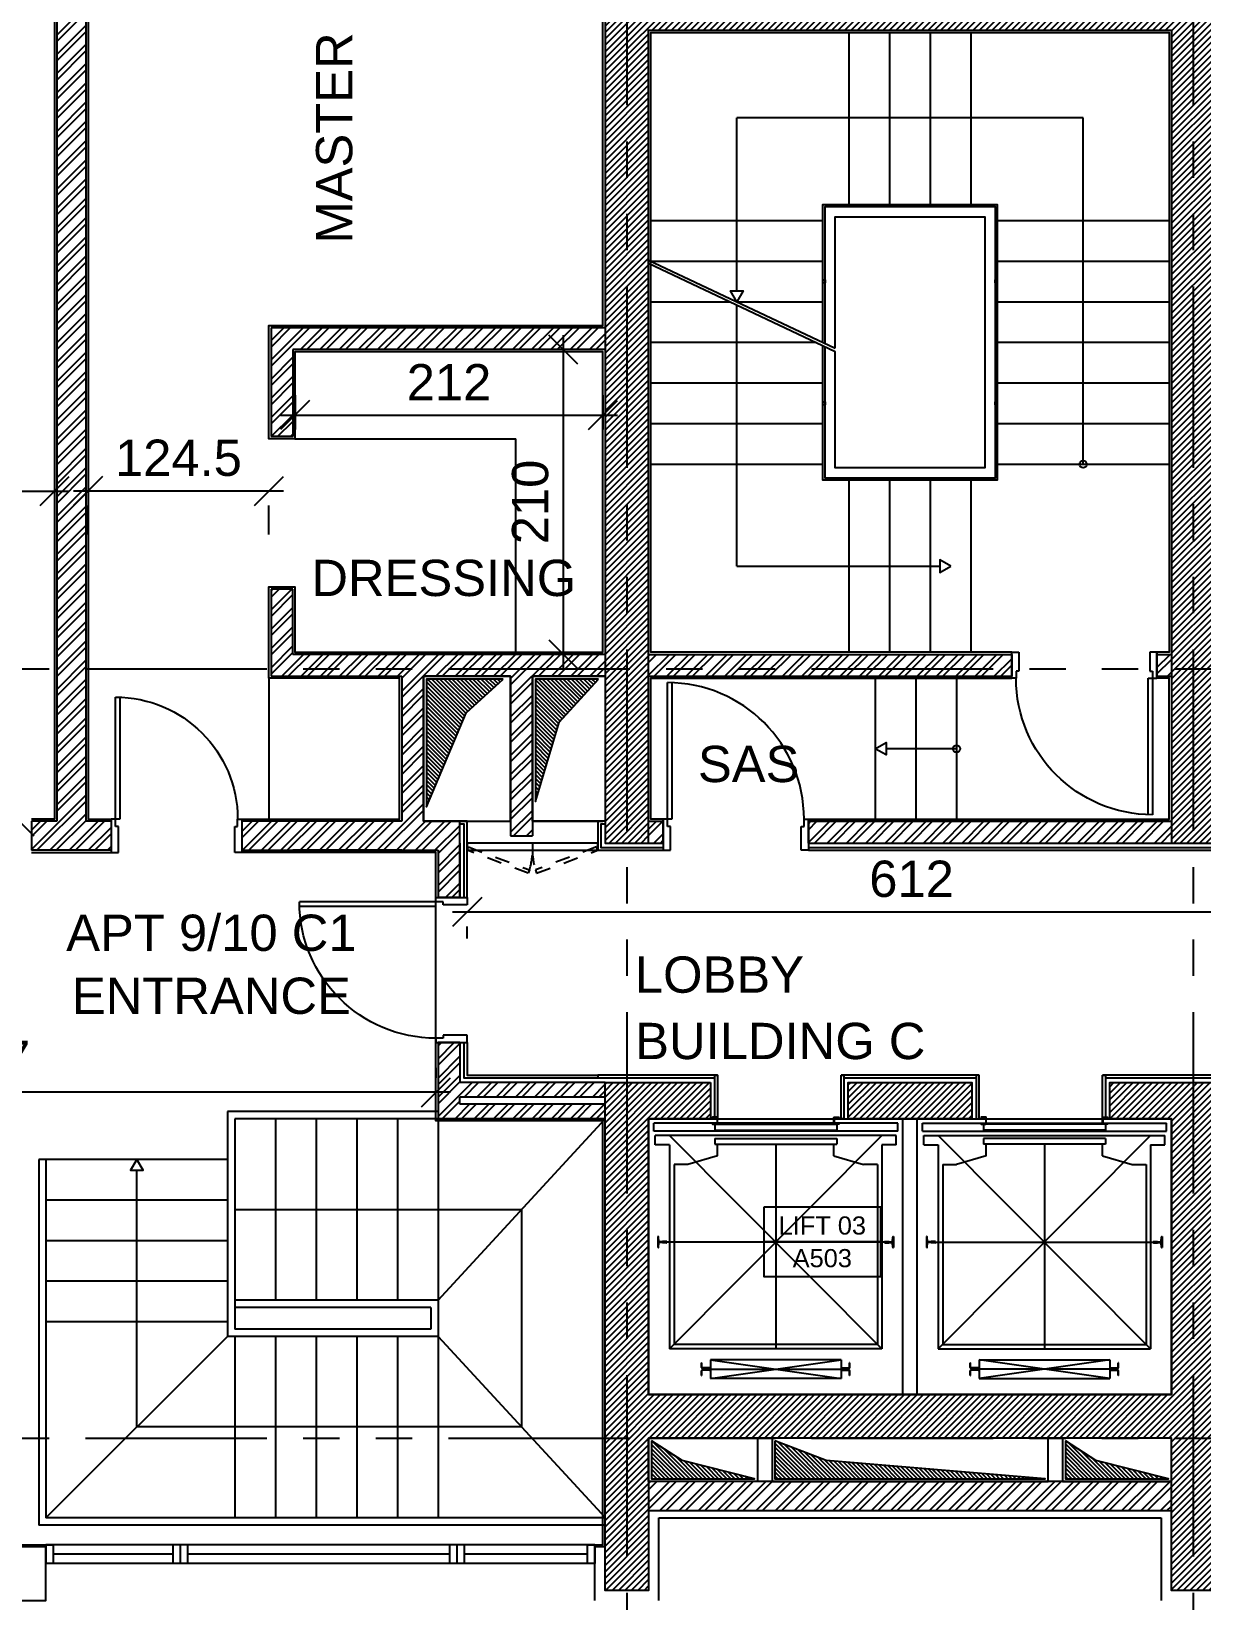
# Model space of a CAD drawing. Extents: x 186.8 to 246.9, y -2.6 to 70.8.
# Drawn here: x 203.02 to 211.07, y 6.43 to 17.24 of the extents above; entities that cross this region are included whole.
import ezdxf
from ezdxf.enums import TextEntityAlignment as Align

# ---------------------------------------------------------------- set-up
doc = ezdxf.new("R2010")
doc.units = 0
doc.header["$MEASUREMENT"] = 0
doc.header["$PDMODE"] = 35
doc.header["$PDSIZE"] = 0.3
doc.linetypes.add('AXIS_100$0$A-AXIS$0$PHANTOM', pattern=[2.5, 1.25, -0.25, 0.25, -0.25, 0.25, -0.25])
doc.linetypes.add('HIDDEN2', pattern=[0.1875, 0.125, -0.0625])
doc.layers.get('0').update_dxf_attribs({"linetype": 'CONTINUOUS'})
doc.layers.get('DEFPOINTS').update_dxf_attribs({"linetype": 'CONTINUOUS'})
for name, color, linetype in [('A-ALU', 9, 'CONTINUOUS'), ('A-ANNO-EVTRTAG', 7, 'CONTINUOUS'), ('A-asc', 15, 'CONTINUOUS'), ('A-closet', 252, 'CONTINUOUS'), ('a-dim', 3, 'CONTINUOUS'), ('A-DOORS', 1, 'CONTINUOUS'), ('A-FLOR-HRAL', 15, 'CONTINUOUS'), ('A-FLOR-STRS', 40, 'CONTINUOUS'), ('A-FLOR-STRS-ARO', 1, 'CONTINUOUS'), ('A-HATCH-CONC', 8, 'CONTINUOUS'), ('A-HATCH-WALL', 8, 'CONTINUOUS'), ('A-NOMENCLATURE', 3, 'CONTINUOUS'), ('A-PLASTER', 8, 'CONTINUOUS'), ('A-PORTE', 1, 'CONTINUOUS'), ('A-proj-wood', 5, 'CONTINUOUS'), ('A-PROJECTION', 9, 'CONTINUOUS'), ('a-revetement', 1, 'CONTINUOUS'), ('A-sect-marble', 1, 'CONTINUOUS'), ('a-shaft', 251, 'CONTINUOUS'), ('A-STAIR', 9, 'CONTINUOUS'), ('A-WALL', 4, 'CONTINUOUS'), ('AXIS_100$0$A-AXIS-100', 10, 'AXIS_100$0$A-AXIS$0$PHANTOM'), ('S-9-10TH$0$A-SHAFT 9-10TH', 8, 'CONTINUOUS'), ('S-9-10TH$0$A-STR 9-10TH', 2, 'CONTINUOUS')]:
    doc.layers.add(name, color=color, linetype=linetype)
doc.styles.add('A100-STEXT', font='ARIAL.TTF', dxfattribs={"height": 0.25})
doc.styles.add('BLOCK', font='ARIAL.TTF', dxfattribs={"width": 0.8, "height": 0.25})
doc.dimstyles.new('A100-DIM', dxfattribs={"dimtxt": 0.25, "dimasz": 0.2, "dimexe": 0.1, "dimexo": 0.3, "dimgap": 0.1, "dimtad": 1, "dimlfac": 100, "dimrnd": 0.5, "dimdsep": 46, "dimtxsty": 'A100-STEXT', "dimblk1": 'OBLIQUE', "dimblk2": 'OBLIQUE', "dimsah": 1, "dimcen": -0.05, "dimdle": 0.1, "dimclrd": 15, "dimclre": 15, "dimclrt": 256, "dimadec": 0, "dimazin": 0, "dimtfac": 0.28, "dimtix": 1, "dimtmove": 2, "dimatfit": 3, "dimldrblk": 'OBLIQUE', "dimfxl": 0, "dimtolj": 1, "dimarcsym": 0})
pattern_1 = [(45, (195.38718, -3e-10), (-0.06629126, 0.06629126), []), (45, (195.43137, -3e-10), (-0.06629126, 0.06629126), [])]
pattern_2 = [(315, (195.387175, -3e-10), (0.014142136, 0.014142136), [])]

# ---------------------------------------------------------------- blocks, each defined once
blk = doc.blocks.new('A-AXIS$0$block-elevator')
at = {"color": 0}
for p, q in [((1.571, 1.555), (-0.109, 1.555)), ((-0.109, 1.5), (-0.109, 1.555)), ((0.311, 1.548), (0.311, 1.507)), ((0.311, 1.548), (1.151, 1.548)), ((1.151, 1.548), (1.151, 1.507)), ((1.571, 1.5), (1.571, 1.555)), ((1.606, -0.315), (1.606, 1.585)), ((1.706, -0.315), (1.706, 1.585)), ((1.741, 1.555), (3.421, 1.555)), ((1.741, 1.5), (1.741, 1.555)), ((2.161, 1.548), (2.161, 1.507)), ((3.001, 1.548), (2.161, 1.548)), ((3.001, 1.548), (3.001, 1.507)), ((3.421, 1.5), (3.421, 1.555)), ((1.571, 1.5), (-0.109, 1.5)), ((1.561, 1.47), (-0.099, 1.47)), ((-0.099, 1.405), (-0.099, 1.47)), ((1.462, 0), (0, 1.47)), ((0, 0), (1.462, 1.47)), ((0.311, 1.507), (1.151, 1.507)), ((0.311, 1.45), (1.151, 1.45)), ((0.311, 1.45), (0.311, 1.41)), ((0.311, 1.41), (1.151, 1.41)), ((0.331, 1.33), (0.331, 1.41)), ((0.731, 1.41), (0.731, 0)), ((1.131, 1.33), (1.131, 1.41)), ((1.151, 1.45), (1.151, 1.41)), ((1.561, 1.405), (1.561, 1.47)), ((1.741, 1.5), (3.421, 1.5)), ((1.751, 1.47), (3.411, 1.47)), ((1.751, 1.405), (1.751, 1.47)), ((3.312, 0), (1.85, 1.47)), ((1.85, 0), (3.312, 1.47)), ((3.001, 1.507), (2.161, 1.507)), ((3.001, 1.45), (2.161, 1.45)), ((2.161, 1.45), (2.161, 1.41)), ((3.001, 1.41), (2.161, 1.41)), ((2.181, 1.33), (2.181, 1.41)), ((2.581, 1.41), (2.581, 0)), ((2.981, 1.33), (2.981, 1.41)), ((3.001, 1.45), (3.001, 1.41)), ((3.411, 1.405), (3.411, 1.47)), ((0, 1.405), (-0.099, 1.405)), ((0, 1.405), (0, 0)), ((0.331, 1.33), (0.126, 1.27)), ((1.131, 1.33), (1.336, 1.27)), ((1.462, 1.405), (1.462, 0)), ((1.561, 1.405), (1.462, 1.405)), ((1.751, 1.405), (1.85, 1.405)), ((1.85, 1.405), (1.85, 0)), ((2.181, 1.33), (1.976, 1.27)), ((2.981, 1.33), (3.186, 1.27)), ((3.312, 1.405), (3.312, 0)), ((3.312, 1.405), (3.411, 1.405)), ((0.031, 1.27), (0.031, 0.03)), ((0.126, 1.27), (0.031, 1.27)), ((1.431, 1.27), (1.336, 1.27)), ((1.431, 1.27), (1.431, 0.03)), ((1.881, 1.27), (1.976, 1.27)), ((1.881, 1.27), (1.881, 0.03)), ((3.186, 1.27), (3.281, 1.27)), ((3.281, 1.27), (3.281, 0.03)), ((-0.081, 0.773), (-0.081, 0.698)), ((-0.078, 0.773), (-0.081, 0.773)), ((-0.074, 0.742), (-0.076, 0.77)), ((1.536, 0.742), (1.538, 0.77)), ((1.54, 0.773), (1.543, 0.773)), ((1.543, 0.773), (1.543, 0.698)), ((1.769, 0.773), (1.769, 0.698)), ((1.772, 0.773), (1.769, 0.773)), ((1.776, 0.742), (1.774, 0.77)), ((3.386, 0.742), (3.388, 0.77)), ((3.39, 0.773), (3.393, 0.773)), ((3.393, 0.773), (3.393, 0.698)), ((-0.078, 0.698), (-0.081, 0.698)), ((-0.076, 0.7), (-0.074, 0.728)), ((-0.051, 0.738), (-0.07, 0.738)), ((-0.051, 0.732), (-0.07, 0.732)), ((-0.049, 0.74), (-0.049, 0.74)), ((-0.02, 0.74), (-0.049, 0.74)), ((-0.049, 0.731), (-0.049, 0.73)), ((-0.02, 0.73), (-0.049, 0.73)), ((-0.019, 0.739), (-0.02, 0.74)), ((-0.02, 0.73), (-0.019, 0.731)), ((-0.019, 0.739), (-0.019, 0.731)), ((1.481, 0.735), (-0.019, 0.735)), ((1.481, 0.739), (1.482, 0.74)), ((1.481, 0.739), (1.481, 0.731)), ((1.482, 0.73), (1.481, 0.731)), ((1.482, 0.74), (1.511, 0.74)), ((1.482, 0.73), (1.511, 0.73)), ((1.511, 0.74), (1.511, 0.74)), ((1.511, 0.731), (1.511, 0.73)), ((1.512, 0.738), (1.532, 0.738)), ((1.512, 0.732), (1.532, 0.732)), ((1.538, 0.7), (1.536, 0.728)), ((1.54, 0.698), (1.543, 0.698)), ((1.772, 0.698), (1.769, 0.698)), ((1.774, 0.7), (1.776, 0.728)), ((1.8, 0.738), (1.78, 0.738)), ((1.8, 0.732), (1.78, 0.732)), ((1.801, 0.74), (1.801, 0.74)), ((1.83, 0.74), (1.801, 0.74)), ((1.801, 0.731), (1.801, 0.73)), ((1.83, 0.73), (1.801, 0.73)), ((1.831, 0.739), (1.83, 0.74)), ((1.83, 0.73), (1.831, 0.731)), ((1.831, 0.739), (1.831, 0.731)), ((1.831, 0.735), (3.331, 0.735)), ((3.331, 0.739), (3.332, 0.74)), ((3.331, 0.739), (3.331, 0.731)), ((3.332, 0.73), (3.331, 0.731)), ((3.332, 0.74), (3.361, 0.74)), ((3.332, 0.73), (3.361, 0.73)), ((3.361, 0.74), (3.361, 0.74)), ((3.361, 0.731), (3.361, 0.73)), ((3.363, 0.738), (3.382, 0.738)), ((3.363, 0.732), (3.382, 0.732)), ((3.388, 0.7), (3.386, 0.728)), ((3.39, 0.698), (3.393, 0.698)), ((1.462, 0), (0, 0)), ((1.431, 0.03), (0.031, 0.03)), ((1.85, 0), (3.312, 0)), ((1.881, 0.03), (3.281, 0.03)), ((0.221, -0.129), (0.221, -0.096)), ((0.221, -0.096), (0.223, -0.096)), ((0.223, -0.129), (0.223, -0.096)), ((0.281, -0.075), (1.181, -0.205)), ((0.281, -0.205), (1.181, -0.075)), ((1.181, -0.075), (0.281, -0.075)), ((0.281, -0.075), (0.281, -0.205)), ((1.181, -0.075), (1.181, -0.205)), ((1.239, -0.129), (1.239, -0.096)), ((1.241, -0.096), (1.239, -0.096)), ((1.241, -0.129), (1.241, -0.096)), ((2.071, -0.129), (2.071, -0.096)), ((2.071, -0.096), (2.073, -0.096)), ((2.073, -0.129), (2.073, -0.096)), ((3.031, -0.205), (2.131, -0.075)), ((3.031, -0.075), (2.131, -0.205)), ((2.131, -0.075), (3.031, -0.075)), ((2.131, -0.075), (2.131, -0.205)), ((3.031, -0.075), (3.031, -0.205)), ((3.089, -0.129), (3.089, -0.096)), ((3.091, -0.096), (3.089, -0.096)), ((3.091, -0.129), (3.091, -0.096)), ((0.221, -0.183), (0.221, -0.151)), ((0.221, -0.183), (0.223, -0.183)), ((0.223, -0.183), (0.223, -0.151)), ((0.276, -0.132), (0.226, -0.132)), ((0.276, -0.134), (0.226, -0.134)), ((0.276, -0.146), (0.226, -0.146)), ((0.276, -0.148), (0.226, -0.148)), ((0.279, -0.143), (0.279, -0.137)), ((0.281, -0.137), (0.281, -0.143)), ((0.281, -0.14), (1.181, -0.14)), ((1.181, -0.205), (0.281, -0.205)), ((1.181, -0.137), (1.181, -0.143)), ((1.183, -0.143), (1.183, -0.137)), ((1.186, -0.132), (1.236, -0.132)), ((1.186, -0.134), (1.236, -0.134)), ((1.186, -0.146), (1.236, -0.146)), ((1.186, -0.148), (1.236, -0.148)), ((1.239, -0.183), (1.239, -0.151)), ((1.241, -0.183), (1.239, -0.183)), ((1.241, -0.183), (1.241, -0.151)), ((2.071, -0.183), (2.071, -0.151)), ((2.071, -0.183), (2.073, -0.183)), ((2.073, -0.183), (2.073, -0.151)), ((2.126, -0.132), (2.076, -0.132)), ((2.126, -0.134), (2.076, -0.134)), ((2.126, -0.146), (2.076, -0.146)), ((2.126, -0.148), (2.076, -0.148)), ((2.129, -0.143), (2.129, -0.137)), ((2.131, -0.137), (2.131, -0.143)), ((3.031, -0.14), (2.131, -0.14)), ((2.131, -0.205), (3.031, -0.205)), ((3.031, -0.137), (3.031, -0.143)), ((3.033, -0.143), (3.033, -0.137)), ((3.036, -0.132), (3.086, -0.132)), ((3.036, -0.134), (3.086, -0.134)), ((3.036, -0.146), (3.086, -0.146)), ((3.036, -0.148), (3.086, -0.148)), ((3.089, -0.183), (3.089, -0.151)), ((3.091, -0.183), (3.089, -0.183)), ((3.091, -0.183), (3.091, -0.151))]:
    blk.add_line(p, q, dxfattribs=at)
for points in [[(0.325, 1.548, 0.414214), (0.331, 1.553), (0.331, 1.592, 0.414214), (0.325, 1.597), (0.296, 1.597), (0.296, 1.594), (0.325, 1.594, -0.414214), (0.328, 1.592), (0.328, 1.553, -0.414214), (0.325, 1.55), (0.296, 1.55), (0.296, 1.548)], [(1.137, 1.55), (1.166, 1.55), (1.166, 1.548), (1.137, 1.548, -0.414214), (1.131, 1.553), (1.131, 1.592, -0.414214), (1.137, 1.597), (1.166, 1.597), (1.166, 1.594), (1.137, 1.594, 0.414214), (1.134, 1.592), (1.134, 1.553, 0.414214)], [(2.175, 1.55), (2.146, 1.55), (2.146, 1.548), (2.175, 1.548, 0.414214), (2.181, 1.553), (2.181, 1.592, 0.414214), (2.175, 1.597), (2.146, 1.597), (2.146, 1.594), (2.175, 1.594, -0.414214), (2.178, 1.592), (2.178, 1.553, -0.414214)], [(2.987, 1.548, -0.414214), (2.981, 1.553), (2.981, 1.592, -0.414214), (2.987, 1.597), (3.016, 1.597), (3.016, 1.594), (2.987, 1.594, 0.414214), (2.984, 1.592), (2.984, 1.553, 0.414214), (2.987, 1.55), (3.016, 1.55), (3.016, 1.548)]]:
    blk.add_lwpolyline(points, format="xyb", close=True, dxfattribs=at)
for centre, radius, start, end in [((-0.078, 0.77), 0.0025, 3.3178, 90), ((1.54, 0.77), 0.0025, 90, 176.6822), ((1.772, 0.77), 0.0025, 3.3178, 90), ((3.39, 0.77), 0.0025, 90, 176.6822), ((-0.078, 0.7), 0.0025, 270, 356.6822), ((-0.07, 0.742), 0.004, 183.3178, 270), ((-0.07, 0.728), 0.004, 90, 176.6822), ((-0.051, 0.74), 0.0015, 270, 0), ((-0.051, 0.731), 0.0015, 0, 90), ((1.512, 0.74), 0.0015, 180, 270), ((1.512, 0.731), 0.0015, 90, 180), ((1.532, 0.742), 0.004, 270, 356.6822), ((1.532, 0.728), 0.004, 3.3178, 90), ((1.54, 0.7), 0.0025, 183.3178, 270), ((1.772, 0.7), 0.0025, 270, 356.6822), ((1.78, 0.742), 0.004, 183.3178, 270), ((1.78, 0.728), 0.004, 90, 176.6822), ((1.8, 0.74), 0.0015, 270, 0), ((1.8, 0.731), 0.0015, 0, 90), ((3.363, 0.74), 0.0015, 180, 270), ((3.363, 0.731), 0.0015, 90, 180), ((3.382, 0.742), 0.004, 270, 356.6822), ((3.382, 0.728), 0.004, 3.3178, 90), ((3.39, 0.7), 0.0025, 183.3178, 270), ((0.226, -0.129), 0.005, 180, 270), ((0.226, -0.151), 0.005, 90, 180), ((0.226, -0.129), 0.003, 180, 270), ((0.226, -0.151), 0.003, 90, 180), ((0.276, -0.137), 0.005, 0, 90), ((0.276, -0.137), 0.003, 0, 90), ((0.276, -0.143), 0.005, 270, 0), ((0.276, -0.143), 0.003, 270, 0), ((1.186, -0.137), 0.005, 90, 180), ((1.186, -0.143), 0.005, 180, 270), ((1.186, -0.137), 0.003, 90, 180), ((1.186, -0.143), 0.003, 180, 270), ((1.236, -0.129), 0.005, 270, 0), ((1.236, -0.129), 0.003, 270, 0), ((1.236, -0.151), 0.005, 0, 90), ((1.236, -0.151), 0.003, 0, 90), ((2.076, -0.129), 0.005, 180, 270), ((2.076, -0.151), 0.005, 90, 180), ((2.076, -0.129), 0.003, 180, 270), ((2.076, -0.151), 0.003, 90, 180), ((2.126, -0.137), 0.005, 0, 90), ((2.126, -0.137), 0.003, 0, 90), ((2.126, -0.143), 0.005, 270, 0), ((2.126, -0.143), 0.003, 270, 0), ((3.036, -0.137), 0.005, 90, 180), ((3.036, -0.143), 0.005, 180, 270), ((3.036, -0.137), 0.003, 90, 180), ((3.036, -0.143), 0.003, 180, 270), ((3.086, -0.129), 0.005, 270, 0), ((3.086, -0.129), 0.003, 270, 0), ((3.086, -0.151), 0.005, 0, 90), ((3.086, -0.151), 0.003, 0, 90)]:
    blk.add_arc(centre, radius, start, end, dxfattribs=at)
blk = doc.blocks.new('EVTRTAG')
at = {"color": 7}
for points in [[(-0.008, 0.00482), (0.008, 0.00482), (0.008, 0), (-0.008, 0)], [(-0.008, 0), (0.008, 0), (0.008, -0.00482), (-0.008, -0.00482)]]:
    blk.add_lwpolyline(points, close=True, dxfattribs=at)
at = {"color": 7, "style": 'BLOCK'}
blk.add_attdef('EVTR', text='', height=0.0025, dxfattribs=at).set_placement((0, 0.00225), align=Align.MIDDLE)
blk.add_attdef('DWG', text='', height=0.0025, rotation=360, dxfattribs=at).set_placement((0, -0.00225), align=Align.MIDDLE)
blk = doc.blocks.new('P100E21.5D')
at = {"layer": 'A-PORTE'}
for p, q in [((0.03, 0.215), (0.03, 1.155)), ((0.06, 1.155), (0.06, 0.215)), ((0.03, 0.215), (0, 0.215)), ((0, 0.215), (0, 0)), ((0.06, 0.215), (0.02, 0.215)), ((0.03, 0.165), (0.03, 0.215)), ((0.05, 0.165), (0.03, 0.165)), ((0.05, 0), (0.05, 0.165)), ((0.95, 0), (0.95, 0.165)), ((0.95, 0.165), (0.97, 0.165)), ((0.97, 0.215), (1, 0.215)), ((0.97, 0.165), (0.97, 0.215)), ((1, 0.215), (1, 0)), ((0, 0), (0.05, 0)), ((1, 0), (0.95, 0))]:
    blk.add_line(p, q, dxfattribs=at)
blk.add_arc((0.03, 0.215), 0.94, 0, 90, dxfattribs=at)
blk = doc.blocks.new('P100E18D')
at = {"layer": 'A-PORTE'}
for p, q in [((-0.18, -0.03), (-0.18, 0)), ((-0.18, 0), (0, 0)), ((0, 0), (0, -0.05)), ((-0.18, -0.03), (-1.12, -0.03)), ((-1.12, -0.06), (-0.18, -0.06)), ((-0.18, -0.06), (-0.18, -0.02)), ((-0.13, -0.03), (-0.18, -0.03)), ((-0.13, -0.05), (-0.13, -0.03)), ((0, -0.05), (-0.13, -0.05)), ((-0.18, -0.97), (-0.18, -1)), ((-0.13, -0.97), (-0.18, -0.97)), ((0, -0.95), (-0.13, -0.95)), ((-0.13, -0.95), (-0.13, -0.97)), ((0, -1), (0, -0.95)), ((-0.18, -1), (0, -1))]:
    blk.add_line(p, q, dxfattribs=at)
blk.add_arc((-0.18, -0.03), 0.94, 180, 270, dxfattribs=at)
blk = doc.blocks.new('P90E23D')
at = {"layer": 'A-PORTE'}
for p, q in [((0, 0), (0, -0.05)), ((0.23, 0), (0, 0)), ((0.23, -0.03), (0.23, 0)), ((0, -0.05), (0.18, -0.05)), ((0.18, -0.05), (0.18, -0.03)), ((0.18, -0.03), (0.23, -0.03)), ((0, -0.9), (0, -0.85)), ((0, -0.85), (0.18, -0.85)), ((0.18, -0.85), (0.18, -0.87)), ((1.07, -0.84), (0.23, -0.84)), ((0.23, -0.84), (0.23, -0.88)), ((0.23, -0.9), (0, -0.9)), ((0.18, -0.87), (0.23, -0.87)), ((0.23, -0.87), (1.07, -0.87)), ((0.23, -0.87), (0.23, -0.9))]:
    blk.add_line(p, q, dxfattribs=at)
blk.add_arc((0.23, -0.87), 0.84, 0, 90, dxfattribs=at)
blk = doc.blocks.new('A$C5D3262F0')
at = {"layer": 'A-ALU'}
for p, q in [((11.508, 6.815), (7.728, 6.815)), ((8.603, 6.815), (8.603, 6.685)), ((8.653, 6.815), (8.653, 6.685)), ((8.703, 6.815), (8.703, 6.685)), ((10.508, 6.815), (10.508, 6.685)), ((10.558, 6.815), (10.558, 6.685)), ((10.608, 6.815), (10.608, 6.685)), ((8.603, 6.75), (7.779, 6.75)), ((10.508, 6.75), (8.703, 6.75)), ((11.458, 6.75), (10.608, 6.75)), ((11.508, 6.685), (7.728, 6.685))]:
    blk.add_line(p, q, dxfattribs=at)
for points in [[(7.779, 6.685), (7.729, 6.685), (7.729, 6.815), (7.779, 6.815)], [(11.508, 6.685), (11.458, 6.685), (11.458, 6.815), (11.508, 6.815)]]:
    blk.add_lwpolyline(points, close=True, dxfattribs=at)
blk = doc.blocks.new('_OBLIQUE')
at = {"color": 0, "linetype": 'ByBlock'}
blk.add_line((-0.5, -0.5), (0.5, 0.5), dxfattribs=at)
blk = doc.blocks.new('*D72')
at = {"layer": 'a-dim', "color": 15, "lineweight": -2}
for p, q in [((212.236, 11.174), (205.916, 11.174)), ((206.016, 10.992), (206.016, 11.074)), ((212.136, 10.992), (212.136, 11.074))]:
    blk.add_line(p, q, dxfattribs=at)
at = {"layer": 'DEFPOINTS', "color": 0}
for p in [(206.016, 11.292), (212.136, 11.292), (206.016, 11.174)]:
    blk.add_point(p, dxfattribs=at)
at = {"layer": 'a-dim', "color": 15, "lineweight": -2, "xscale": 0.2, "yscale": 0.2, "zscale": 0.2}
for p, rotation in [((206.016, 11.174), 179.9999999977975), ((212.136, 11.174), 359.9999999977975)]:
    blk.add_blockref('_OBLIQUE', p, dxfattribs=dict(at, rotation=rotation))
at = {"layer": 'a-dim', "insert": (209.076, 11.402), "char_height": 0.25, "attachment_point": 5, "rotation": 360, "style": 'A100-STEXT'}
blk.add_mtext('\\A1;612', dxfattribs=at)
blk = doc.blocks.new('*D75')
at = {"layer": 'a-dim', "color": 15, "lineweight": -2}
for p, q in [((199.631, 10.1), (199.631, 10.033)), ((205.801, 10.1), (205.801, 10.033)), ((205.901, 9.933), (199.531, 9.933))]:
    blk.add_line(p, q, dxfattribs=at)
at = {"layer": 'DEFPOINTS', "color": 0}
for p in [(199.631, 9.933), (199.631, 9.8), (205.801, 9.8)]:
    blk.add_point(p, dxfattribs=at)
at = {"layer": 'a-dim', "color": 15, "lineweight": -2, "xscale": 0.2, "yscale": 0.2, "zscale": 0.2}
for p, rotation in [((199.631, 9.933), 180.0000000026338), ((205.801, 9.933), 2.633893103620721e-09)]:
    blk.add_blockref('_OBLIQUE', p, dxfattribs=dict(at, rotation=rotation))
at = {"layer": 'a-dim', "insert": (202.716, 10.161), "char_height": 0.25, "attachment_point": 5, "rotation": 0, "style": 'A100-STEXT'}
blk.add_mtext('\\A1;617', dxfattribs=at)
blk = doc.blocks.new('*D76')
at = {"layer": 'a-dim', "color": 15, "lineweight": -2}
for p, q in [((201.751, 14.075), (203.276, 14.075)), ((201.851, 13.775), (201.851, 13.975)), ((203.176, 13.775), (203.176, 13.975))]:
    blk.add_line(p, q, dxfattribs=at)
at = {"layer": 'DEFPOINTS', "color": 0}
for p in [(201.851, 14.075), (203.176, 14.075), (203.176, 14.075)]:
    blk.add_point(p, dxfattribs=at)
at = {"layer": 'a-dim', "color": 15, "lineweight": -2, "xscale": 0.2, "yscale": 0.2, "zscale": 0.2, "rotation": 180}
blk.add_blockref('_OBLIQUE', (201.851, 14.075), dxfattribs=at)
at = {"layer": 'a-dim', "color": 15, "lineweight": -2, "xscale": 0.2, "yscale": 0.2, "zscale": 0.2}
blk.add_blockref('_OBLIQUE', (203.176, 14.075), dxfattribs=at)
at = {"layer": 'a-dim', "insert": (202.513, 14.303), "char_height": 0.25, "attachment_point": 5, "style": 'A100-STEXT'}
blk.add_mtext('\\A1;132.5', dxfattribs=at)
blk = doc.blocks.new('*D77')
at = {"layer": 'a-dim', "color": 15, "lineweight": -2}
for p, q in [((202.932, 20.465), (202.932, 11.7)), ((202.906, 20.365), (202.832, 20.365)), ((202.906, 11.8), (202.832, 11.8))]:
    blk.add_line(p, q, dxfattribs=at)
at = {"layer": 'DEFPOINTS', "color": 0}
for p in [(203.206, 20.365), (202.932, 11.8), (203.206, 11.8)]:
    blk.add_point(p, dxfattribs=at)
at = {"layer": 'a-dim', "color": 15, "lineweight": -2, "xscale": 0.2, "yscale": 0.2, "zscale": 0.2}
for p, rotation in [((202.932, 20.365), 90), ((202.932, 11.8), 270)]:
    blk.add_blockref('_OBLIQUE', p, dxfattribs=dict(at, rotation=rotation))
at = {"layer": 'a-dim', "insert": (202.705, 16.082), "char_height": 0.25, "attachment_point": 5, "rotation": 90, "style": 'A100-STEXT'}
blk.add_mtext('\\A1;856.5', dxfattribs=at)
blk = doc.blocks.new('*D86')
at = {"layer": 'a-dim', "color": 15, "lineweight": -2}
for p, q in [((204.751, 14.075), (203.306, 14.075)), ((203.406, 13.775), (203.406, 13.975)), ((204.651, 13.775), (204.651, 13.975))]:
    blk.add_line(p, q, dxfattribs=at)
at = {"layer": 'DEFPOINTS', "color": 0}
for p in [(203.406, 14.075), (203.406, 14.075), (204.651, 14.075)]:
    blk.add_point(p, dxfattribs=at)
at = {"layer": 'a-dim', "color": 15, "lineweight": -2, "xscale": 0.2, "yscale": 0.2, "zscale": 0.2}
for p, rotation in [((203.406, 14.075), 180.0000000021803), ((204.651, 14.075), 2.180335911816655e-09)]:
    blk.add_blockref('_OBLIQUE', p, dxfattribs=dict(at, rotation=rotation))
at = {"layer": 'a-dim', "insert": (204.028, 14.303), "char_height": 0.25, "attachment_point": 5, "rotation": 0, "style": 'A100-STEXT'}
blk.add_mtext('\\A1;124.5', dxfattribs=at)
blk = doc.blocks.new('*D89')
at = {"layer": 'a-dim', "color": 15, "lineweight": -2}
for p, q in [((204.831, 14.735), (204.831, 14.499)), ((206.951, 14.735), (206.951, 14.499)), ((204.731, 14.599), (207.051, 14.599))]:
    blk.add_line(p, q, dxfattribs=at)
at = {"layer": 'DEFPOINTS', "color": 0}
for p in [(204.831, 15.035), (206.951, 15.035), (206.951, 14.599)]:
    blk.add_point(p, dxfattribs=at)
at = {"layer": 'a-dim', "color": 15, "lineweight": -2, "xscale": 0.2, "yscale": 0.2, "zscale": 0.2, "rotation": 180}
blk.add_blockref('_OBLIQUE', (204.831, 14.599), dxfattribs=at)
at = {"layer": 'a-dim', "color": 15, "lineweight": -2, "xscale": 0.2, "yscale": 0.2, "zscale": 0.2}
blk.add_blockref('_OBLIQUE', (206.951, 14.599), dxfattribs=at)
at = {"layer": 'a-dim', "insert": (205.891, 14.825), "char_height": 0.25, "attachment_point": 5, "style": 'A100-STEXT'}
blk.add_mtext('\\A1;212', dxfattribs=at)
blk = doc.blocks.new('*D90')
at = {"layer": 'a-dim', "color": 15, "lineweight": -2}
for p, q in [((206.678, 15.15), (206.678, 12.85)), ((206.666, 15.05), (206.578, 15.05)), ((206.666, 12.95), (206.578, 12.95))]:
    blk.add_line(p, q, dxfattribs=at)
at = {"layer": 'DEFPOINTS', "color": 0}
for p in [(206.966, 15.05), (206.678, 12.95), (206.966, 12.95)]:
    blk.add_point(p, dxfattribs=at)
at = {"layer": 'a-dim', "color": 15, "lineweight": -2, "xscale": 0.2, "yscale": 0.2, "zscale": 0.2}
for p, rotation in [((206.678, 15.05), 90), ((206.678, 12.95), 270)]:
    blk.add_blockref('_OBLIQUE', p, dxfattribs=dict(at, rotation=rotation))
at = {"layer": 'a-dim', "insert": (206.451, 14), "char_height": 0.25, "attachment_point": 5, "rotation": 90, "style": 'A100-STEXT'}
blk.add_mtext('\\A1;210', dxfattribs=at)

msp = doc.modelspace()

# ---------------------------------------------------------------- hatches: boundary and pattern name
at = {"layer": 'A-HATCH-CONC'}
h = msp.add_hatch(dxfattribs=at)
h.set_pattern_fill('ANSI31', color=256, scale=0.25, style=0)
h.set_pattern_definition([(45, (195.387175, 0), (-0.022097087, 0.022097087), [])])
h.paths.add_polyline_path([(211.16554, 19.53), (210.86554, 19.53), (210.86554, 17.55), (207.26554, 17.55), (207.26554, 19.53), (206.96554, 19.53), (206.96554, 11.65), (207.26554, 11.65), (207.26554, 17.25), (210.86554, 17.25), (210.86554, 11.65), (211.16554, 11.65)])
h.paths.add_polyline_path([(211.16554, 22.5262), (210.86554, 22.5262), (210.86554, 20.33), (211.16554, 20.33)])
h.paths.add_polyline_path([(207.26554, 22.5262), (206.96554, 22.5262), (206.96554, 20.33), (207.26554, 20.33)])
h.paths.add_polyline_path([(211.16554, 10), (210.44054, 10), (210.44054, 9.75), (210.86554, 9.75), (210.86554, 7.85), (207.26554, 7.85), (207.26554, 9.75), (207.69054, 9.75), (207.69054, 10), (206.96554, 10), (206.96554, 6.5), (207.26554, 6.5), (207.26554, 7.55), (210.86554, 7.55), (210.86554, 6.5), (211.16554, 6.5)])
h = msp.add_hatch(dxfattribs=at)
h.set_pattern_fill('ANSI31', color=256, scale=0.25, style=0)
h.set_pattern_definition([(45, (195.387175, -3e-10), (-0.022097087, 0.022097087), [])])
h.paths.add_polyline_path([(209.49054, 10), (208.64054, 10), (208.64054, 9.75), (209.49054, 9.75)], flags=17)
at = {"layer": 'A-HATCH-WALL'}
h = msp.add_hatch(dxfattribs=at)
h.set_pattern_fill('ANSI32', color=256, scale=0.25, style=0)
h.set_pattern_definition(pattern_1)
h.paths.add_polyline_path([(203.56554, 11.8), (203.39054, 11.8), (203.39054, 20.365), (203.19054, 20.365), (203.19054, 11.8), (203.01554, 11.8), (203.01554, 11.6), (203.56554, 11.6)])
h = msp.add_hatch(dxfattribs=at)
h.set_pattern_fill('ANSI32', color=256, scale=0.25, style=0)
h.set_pattern_definition(pattern_1)
h.paths.add_polyline_path([(204.81554, 15.05), (206.96554, 15.05), (206.96554, 15.2), (204.66554, 15.2), (204.66554, 14.45), (204.81554, 14.45)])
h = msp.add_hatch(dxfattribs=at)
h.set_pattern_fill('ANSI32', color=256, scale=0.25, style=0)
h.set_pattern_definition(pattern_1)
h.paths.add_polyline_path([(205.96554, 11.8), (205.71554, 11.8), (205.71554, 12.8), (206.31554, 12.8), (206.31554, 11.7), (206.46554, 11.7), (206.46554, 12.8), (206.96554, 12.8), (206.96554, 12.95), (204.81554, 12.95), (204.81554, 13.4), (204.66554, 13.4), (204.66554, 12.8), (205.56554, 12.8), (205.56554, 11.8), (204.46554, 11.8), (204.46554, 11.6), (205.81554, 11.6), (205.81554, 11.275), (205.96554, 11.275)])
h = msp.add_hatch(dxfattribs=at)
h.set_pattern_fill('ANSI32', color=256, scale=0.25, style=0)
h.set_pattern_definition(pattern_1)
h.paths.add_polyline_path([(209.76554, 12.95), (207.26554, 12.95), (207.26554, 12.8), (209.76554, 12.8)])
h = msp.add_hatch(dxfattribs=at)
h.set_pattern_fill('ANSI32', color=256, scale=0.25, style=0)
h.set_pattern_definition(pattern_1)
h.paths.add_polyline_path([(210.86554, 12.95), (210.76554, 12.95), (210.76554, 12.8), (210.86554, 12.8)])
h = msp.add_hatch(dxfattribs=at)
h.set_pattern_fill('ANSI32', color=256, scale=0.25, style=0)
h.set_pattern_definition(pattern_1)
h.paths.add_polyline_path([(207.36554, 11.8), (207.26554, 11.8), (207.26554, 11.65), (207.36554, 11.65)])
h.paths.add_polyline_path([(210.86554, 11.8), (208.36554, 11.8), (208.36554, 11.65), (210.86554, 11.65)])
h = msp.add_hatch(dxfattribs=at)
h.set_pattern_fill('ANSI32', color=256, scale=0.25, style=0)
h.set_pattern_definition(pattern_1)
h.paths.add_polyline_path([(206.96554, 9.85), (205.96554, 9.85), (205.96554, 9.9), (206.96554, 9.9), (206.96554, 10), (205.96554, 10), (205.96554, 10.275), (205.81554, 10.275), (205.81554, 9.75), (206.96554, 9.75)])
h = msp.add_hatch(dxfattribs=at)
h.set_pattern_fill('ANSI32', color=256, scale=0.25, style=0)
h.set_pattern_definition(pattern_1)
h.paths.add_polyline_path([(210.86554, 7.25), (210.11554, 7.25), (207.26554, 7.25), (207.26554, 7.05), (210.86554, 7.05)])
at = {"layer": 'a-shaft'}
h = msp.add_hatch(dxfattribs=at)
h.set_pattern_fill('_USER', color=256, scale=0.02, angle=315, style=0, pattern_type=0)
h.set_pattern_definition(pattern_2)
h.paths.add_polyline_path([(206.009, 12.54822), (206.26383, 12.78), (205.73554, 12.78), (205.73554, 11.899)])
h = msp.add_hatch(dxfattribs=at)
h.set_pattern_fill('_USER', color=256, scale=0.02, angle=315, style=0, pattern_type=0)
h.set_pattern_definition(pattern_2)
h.paths.add_polyline_path([(206.64977, 12.48321), (206.92026, 12.78), (206.48554, 12.78), (206.48554, 11.93618)])
h = msp.add_hatch(dxfattribs=at)
h.set_pattern_fill('_USER', color=256, scale=0.02, angle=315, style=0, pattern_type=0)
h.set_pattern_definition(pattern_2)
h.paths.add_polyline_path([(207.99554, 7.27), (207.49572, 7.39564), (207.28554, 7.53), (207.28554, 7.27)])
h = msp.add_hatch(dxfattribs=at)
h.set_pattern_fill('_USER', color=256, scale=0.02, angle=315, style=0, pattern_type=0)
h.set_pattern_definition([(315, (197.407175, -3e-10), (0.014142136, 0.014142136), [])])
h.paths.add_polyline_path([(209.99554, 7.27), (208.48827, 7.39564), (208.13554, 7.53), (208.13554, 7.27)])
h = msp.add_hatch(dxfattribs=at)
h.set_pattern_fill('_USER', color=256, scale=0.02, angle=315, style=0, pattern_type=0)
h.set_pattern_definition(pattern_2)
h.paths.add_polyline_path([(210.13554, 7.53), (210.13554, 7.27), (210.84554, 7.27), (210.34572, 7.39564)])

# ---------------------------------------------------------------- linework, layer by layer
at = {"layer": 'A-closet'}
for p, q in [((204.83054, 14.435), (206.35054, 14.435)), ((206.35054, 12.965), (206.35054, 14.435)), ((204.65054, 12.785), (204.65054, 11.815)), ((205.56554, 11.6), (204.81554, 11.6))]:
    msp.add_line(p, q, dxfattribs=at)
at = {"layer": 'A-DOORS', "ltscale": 4}
msp.add_line((206.46554, 11.65), (206.46554, 11.6), dxfattribs=at)
at = {"layer": 'A-DOORS'}
msp.add_lwpolyline([(206.91554, 11.65), (206.01554, 11.65), (206.01554, 11.6), (206.91554, 11.6)], close=True, dxfattribs=at)
at = {"layer": 'A-DOORS', "linetype": 'HIDDEN2', "ltscale": 0.5}
for points in [[(206.02435, 11.6234), (206.44551, 11.4649), (206.43671, 11.44151), (206.01554, 11.6)], [(206.90674, 11.6234), (206.48557, 11.4649), (206.49438, 11.44151), (206.91554, 11.6)]]:
    msp.add_lwpolyline(points, close=True, dxfattribs=at)
for centre, start, end in [((205.98343, 11.60245), 343.4238, 359.709064), ((206.94766, 11.60245), 180.290936, 196.5762)]:
    msp.add_arc(centre, 0.48212, start, end, dxfattribs=at)
at = {"layer": 'A-FLOR-HRAL'}
for p, q in [((207.26554, 15.66709), (208.55054, 15.05983)), ((207.26554, 15.64496), (208.55054, 15.0377))]:
    msp.add_line(p, q, dxfattribs=at)
for points in [[(208.46554, 15.1), (208.46554, 16.05), (209.66554, 16.05), (209.66554, 14.15), (208.46554, 14.15), (208.46554, 15.07787)], [(208.48054, 15.09291), (208.48054, 16.035), (209.65054, 16.035), (209.65054, 14.165), (208.48054, 14.165), (208.48054, 15.07078)], [(208.55054, 15.05983), (208.55054, 15.965), (209.58054, 15.965), (209.58054, 14.235), (208.55054, 14.235), (208.55054, 15.0377)]]:
    msp.add_lwpolyline(points, dxfattribs=at)
for points in [[(209.07554, 16.035), (209.05554, 16.035), (209.05554, 16.05), (209.07554, 16.05)], [(208.46554, 15.51), (208.46554, 15.53), (208.48054, 15.53), (208.48054, 15.51)], [(209.65054, 15.51), (209.65054, 15.53), (209.66554, 15.53), (209.66554, 15.51)], [(208.46554, 14.67), (208.46554, 14.69), (208.48054, 14.69), (208.48054, 14.67)], [(209.65054, 14.67), (209.65054, 14.69), (209.66554, 14.69), (209.66554, 14.67)], [(209.07554, 14.15), (209.05554, 14.15), (209.05554, 14.165), (209.07554, 14.165)]]:
    msp.add_lwpolyline(points, close=True, dxfattribs=at)
at = {"layer": 'A-FLOR-STRS'}
for p, q in [((208.64554, 16.05), (208.64554, 17.235)), ((208.92554, 16.05), (208.92554, 17.235)), ((209.20554, 16.05), (209.20554, 17.235)), ((209.48554, 16.05), (209.48554, 17.235)), ((207.28054, 15.94), (208.46554, 15.94)), ((209.66554, 15.94), (210.85054, 15.94)), ((207.28054, 15.66), (208.46554, 15.66)), ((209.66554, 15.66), (210.85054, 15.66)), ((207.28054, 15.38), (207.82621, 15.38)), ((207.87304, 15.38), (208.46554, 15.38)), ((209.66554, 15.38), (210.85054, 15.38)), ((207.28054, 15.1), (208.41871, 15.1)), ((209.66554, 15.1), (210.85054, 15.1)), ((207.28054, 14.82), (208.46554, 14.82)), ((209.66554, 14.82), (210.85054, 14.82)), ((207.28054, 14.54), (208.46554, 14.54)), ((209.66554, 14.54), (210.85054, 14.54)), ((207.28054, 14.26), (208.46554, 14.26)), ((209.66554, 14.26), (210.85054, 14.26)), ((208.64554, 12.965), (208.64554, 14.15)), ((208.92554, 12.965), (208.92554, 14.16)), ((209.20554, 12.965), (209.20554, 14.15)), ((209.48554, 12.965), (209.48554, 14.15)), ((208.82554, 12.785), (208.82554, 11.815)), ((209.10554, 12.785), (209.10554, 11.815)), ((209.38554, 12.785), (209.38554, 11.815))]:
    msp.add_line(p, q, dxfattribs=at)
at = {"layer": 'A-FLOR-STRS-ARO'}
for p, q in [((210.25804, 16.6475), (207.87304, 16.6475)), ((207.87304, 15.455), (207.87304, 16.6475)), ((210.25804, 14.26), (210.25804, 16.6475)), ((207.87304, 13.5575), (207.87304, 15.35787)), ((207.87304, 13.5575), (209.27054, 13.5575)), ((209.38554, 12.3), (208.90054, 12.3))]:
    msp.add_line(p, q, dxfattribs=at)
for points in [[(207.87304, 15.38), (207.82974, 15.455), (207.91635, 15.455)], [(209.34554, 13.5575), (209.27054, 13.6008), (209.27054, 13.5142)], [(208.82554, 12.3), (208.90054, 12.3433), (208.90054, 12.2567)], [(203.74181, 9.47), (203.69851, 9.395), (203.78512, 9.395)]]:
    msp.add_lwpolyline(points, close=True, dxfattribs=at)
msp.add_lwpolyline([(204.41554, 9.125), (206.39054, 9.125), (206.39054, 7.62627), (203.74181, 7.62627), (203.74181, 9.395)], dxfattribs=at)
for centre in [(210.25804, 14.26), (209.38554, 12.3)]:
    msp.add_circle(centre, 0.025, dxfattribs=at)
at = {"layer": 'A-PLASTER'}
for points in [[(203.17554, 20.365), (203.17554, 11.815), (203.01554, 11.815)], [(203.40554, 20.365), (203.40554, 11.815), (203.56554, 11.815)], [(204.46554, 11.815), (205.55054, 11.815), (205.55054, 12.785), (204.65054, 12.785), (204.65054, 13.415), (204.83054, 13.415), (204.83054, 12.965), (206.95054, 12.965), (206.95054, 15.035), (204.83054, 15.035), (204.83054, 14.435), (204.65054, 14.435), (204.65054, 15.215), (206.95054, 15.215), (206.95054, 20.365), (206.16554, 20.365)], [(209.76554, 12.95), (209.76554, 12.965), (207.28054, 12.965), (207.28054, 17.235), (210.85054, 17.235), (210.85054, 12.965), (210.76554, 12.965), (210.76554, 12.95)], [(209.76554, 12.95), (209.76554, 12.965), (207.28054, 12.965), (207.28054, 17.235), (210.85054, 17.235), (210.85054, 12.965), (210.76554, 12.965), (210.76554, 12.95)], [(207.36554, 11.8), (207.36554, 11.815), (207.28054, 11.815), (207.28054, 12.785), (209.76554, 12.785), (209.76554, 12.8)], [(208.36554, 11.8), (208.36554, 11.815), (210.85054, 11.815), (210.85054, 12.785), (210.76554, 12.785), (210.76554, 12.8)], [(203.01554, 11.585), (203.56554, 11.585)], [(206.89554, 6.8), (206.89554, 6.815), (206.95054, 6.815), (206.95054, 9.735), (205.80054, 9.735), (205.80054, 11.585), (204.46554, 11.585)], [(202.91554, 6.8), (202.91554, 6.815), (203.11554, 6.815), (203.11554, 6.8)]]:
    msp.add_lwpolyline(points, dxfattribs=at)
at = {"layer": 'A-proj-wood'}
for points in [[(206.01554, 11.275), (206.01554, 11.8), (205.96554, 11.8)], [(205.99554, 11.275), (205.99554, 11.78), (205.96554, 11.78)], [(206.01554, 10.275), (206.01554, 10.05), (206.91554, 10.05), (206.91554, 10.03), (205.99554, 10.03), (205.99554, 10.275)]]:
    msp.add_lwpolyline(points, dxfattribs=at)
at = {"layer": 'A-PROJECTION', "ltscale": 4}
for p, q in [((205.98054, 11.8), (206.31554, 11.8)), ((206.46554, 11.8), (206.95054, 11.8))]:
    msp.add_line(p, q, dxfattribs=at)
at = {"layer": 'A-PROJECTION'}
for p, q in [((207.69054, 9.75), (208.64054, 9.75)), ((209.49054, 9.75), (210.44054, 9.75))]:
    msp.add_line(p, q, dxfattribs=at)
at = {"layer": 'a-revetement'}
for p, q in [((207.33554, 6.43), (207.33554, 7)), ((207.33554, 7), (210.79554, 7)), ((210.79554, 7), (210.79554, 6.43)), ((206.89554, 6.43), (206.89554, 6.8)), ((206.96554, 6.8), (206.89554, 6.8))]:
    msp.add_line(p, q, dxfattribs=at)
msp.add_lwpolyline([(203.11554, 6.8), (202.91554, 6.8), (202.91554, 6.43), (203.11554, 6.43)], close=True, dxfattribs=at)
at = {"layer": 'A-sect-marble'}
for points in [[(206.96554, 11.8), (206.91554, 11.8), (206.91554, 11.6), (207.36554, 11.6)], [(208.36554, 11.6), (211.21554, 11.6), (211.21554, 11.8), (211.16554, 11.8)], [(206.96554, 11.78), (206.93554, 11.78), (206.93554, 11.62), (207.36554, 11.62)], [(208.36554, 11.62), (211.19554, 11.62), (211.19554, 11.78), (211.16554, 11.78)], [(207.74054, 10.05), (206.91554, 10.05)], [(207.72054, 10.03), (206.91554, 10.03)], [(209.54054, 10.05), (208.59054, 10.05)], [(209.52054, 10.03), (208.61054, 10.03)], [(211.21554, 10.05), (210.39054, 10.05)], [(211.21554, 10.03), (210.41054, 10.03)]]:
    msp.add_lwpolyline(points, dxfattribs=at)
for points in [[(207.72054, 10.05), (207.74054, 10.05), (207.74054, 9.75), (207.72054, 9.75)], [(208.59054, 10.05), (208.61054, 10.05), (208.61054, 9.75), (208.59054, 9.75)], [(209.54054, 10.05), (209.52054, 10.05), (209.52054, 9.75), (209.54054, 9.75)], [(210.39054, 10.05), (210.41054, 10.05), (210.41054, 9.75), (210.39054, 9.75)]]:
    msp.add_lwpolyline(points, close=True, dxfattribs=at)
at = {"layer": 'a-shaft'}
for points in [[(206.26383, 12.78), (205.73554, 12.78), (205.73554, 11.899), (206.009, 12.54822)], [(206.92026, 12.78), (206.48554, 12.78), (206.48554, 11.93618), (206.64977, 12.48321)], [(207.28554, 7.53), (207.28554, 7.27), (207.99554, 7.27), (207.49572, 7.39564)], [(208.13554, 7.53), (208.13554, 7.27), (209.99554, 7.27), (208.48827, 7.39564)], [(210.13554, 7.53), (210.13554, 7.27), (210.84554, 7.27), (210.34572, 7.39564)]]:
    msp.add_lwpolyline(points, close=True, dxfattribs=at)
at = {"layer": 'A-STAIR'}
for p, q in [((205.81554, 9.8), (204.36554, 9.8)), ((204.36554, 9.8), (204.36554, 8.25)), ((205.81554, 9.75), (204.41554, 9.75)), ((204.41554, 9.75), (204.41554, 8.3)), ((204.69554, 9.75), (204.69554, 8.5)), ((204.97554, 9.75), (204.97554, 8.5)), ((205.25554, 9.75), (205.25554, 8.5)), ((205.53554, 9.75), (205.53554, 8.5)), ((205.81554, 9.75), (205.81554, 7)), ((205.81554, 8.5), (206.96554, 9.75)), ((204.36554, 9.47), (203.06554, 9.47)), ((203.06554, 9.47), (203.06554, 6.95)), ((203.11554, 9.47), (203.11554, 7)), ((204.36554, 9.19), (203.11554, 9.19)), ((204.36554, 8.91), (203.11554, 8.91)), ((204.36554, 8.63), (203.11554, 8.63)), ((205.81554, 8.5), (204.41554, 8.5)), ((205.76554, 8.45), (204.41554, 8.45)), ((205.76554, 8.45), (205.76554, 8.3)), ((204.36554, 8.35), (203.11554, 8.35)), ((204.36554, 8.25), (203.11554, 7)), ((205.81554, 8.25), (204.36554, 8.25)), ((205.76554, 8.3), (204.41554, 8.3)), ((204.41554, 8.25), (204.41554, 7)), ((204.69554, 8.25), (204.69554, 7)), ((204.97554, 8.25), (204.97554, 7)), ((205.25554, 8.25), (205.25554, 7)), ((205.53554, 8.25), (205.53554, 7)), ((205.81554, 8.25), (206.96554, 7.00254)), ((206.96554, 6.95), (203.06554, 6.95)), ((206.96554, 7), (203.11554, 7))]:
    msp.add_line(p, q, dxfattribs=at)
at = {"layer": 'A-WALL'}
for p, q in [((203.19054, 20.365), (203.19054, 11.8)), ((203.39054, 20.365), (203.39054, 11.8)), ((206.96554, 15.2), (204.66554, 15.2)), ((204.66554, 15.2), (204.66554, 14.45)), ((206.96554, 15.05), (204.81554, 15.05)), ((204.81554, 15.05), (204.81554, 14.45)), ((204.81554, 14.45), (204.66554, 14.45)), ((204.81554, 13.4), (204.66554, 13.4)), ((204.66554, 13.4), (204.66554, 12.8)), ((204.81554, 12.95), (204.81554, 13.4)), ((206.96554, 12.95), (204.81554, 12.95)), ((207.26554, 12.95), (209.76554, 12.95)), ((207.26554, 12.95), (209.76554, 12.95)), ((209.76554, 12.95), (209.76554, 12.8)), ((209.76554, 12.95), (209.76554, 12.8)), ((210.76554, 12.95), (210.86554, 12.95)), ((210.76554, 12.95), (210.76554, 12.8)), ((210.76554, 12.95), (210.86554, 12.95)), ((210.76554, 12.95), (210.76554, 12.8)), ((204.66554, 12.8), (205.56554, 12.8)), ((205.56554, 12.8), (205.56554, 11.8)), ((205.71554, 11.8), (205.71554, 12.8)), ((205.71554, 12.8), (206.31554, 12.8)), ((206.31554, 12.8), (206.31554, 11.7)), ((206.96554, 12.8), (206.46554, 12.8)), ((206.46554, 12.8), (206.46554, 11.7)), ((207.26554, 12.8), (209.76554, 12.8)), ((207.26554, 12.8), (209.76554, 12.8)), ((207.26554, 12.8), (209.76554, 12.8)), ((207.26554, 12.8), (209.76554, 12.8)), ((210.76554, 12.8), (210.86554, 12.8)), ((210.76554, 12.8), (210.86554, 12.8)), ((203.19054, 11.8), (203.01554, 11.8)), ((203.01554, 11.8), (203.01554, 11.6)), ((203.56554, 11.8), (203.39054, 11.8)), ((203.56554, 11.8), (203.56554, 11.6)), ((205.56554, 11.8), (204.46554, 11.8)), ((204.46554, 11.8), (204.46554, 11.6)), ((205.96554, 11.8), (205.71554, 11.8)), ((205.96554, 11.275), (205.96554, 11.8)), ((207.26554, 11.8), (207.36554, 11.8)), ((207.36554, 11.65), (207.36554, 11.8)), ((208.36554, 11.65), (208.36554, 11.8)), ((208.36554, 11.8), (210.86554, 11.8)), ((206.31554, 11.7), (206.46554, 11.7)), ((203.56554, 11.6), (203.01554, 11.6)), ((204.46554, 11.6), (205.81554, 11.6)), ((205.81554, 11.6), (205.81554, 11.275)), ((205.81554, 11.6), (205.81554, 11.275)), ((205.96554, 11.65), (205.96554, 11.275)), ((207.26554, 11.65), (207.36554, 11.65)), ((208.36554, 11.65), (210.86554, 11.65)), ((208.36554, 11.65), (210.86554, 11.65)), ((205.96554, 11.275), (205.81554, 11.275)), ((205.81554, 11.275), (205.96554, 11.275)), ((205.96554, 10.275), (205.81554, 10.275)), ((205.81554, 10.275), (205.81554, 9.75)), ((205.96554, 10.275), (205.96554, 10)), ((206.96554, 10), (205.96554, 10)), ((206.96554, 9.9), (205.96554, 9.9)), ((205.96554, 9.85), (205.96554, 9.9)), ((206.96554, 9.85), (205.96554, 9.85)), ((206.96554, 9.75), (205.81554, 9.75)), ((210.86554, 7.25), (207.26554, 7.25)), ((207.26554, 7.05), (210.86554, 7.05))]:
    msp.add_line(p, q, dxfattribs=at)
at = {"layer": 'AXIS_100$0$A-AXIS-100'}
for p, q in [((207.11554, 32.98435), (207.11554, -1.8346)), ((211.01554, 32.98435), (211.01554, -1.8346)), ((193.38718, 12.85), (240.59652, 12.85)), ((193.38718, 7.55), (219.71554, 7.55))]:
    msp.add_line(p, q, dxfattribs=at)
at = {"layer": 'S-9-10TH$0$A-SHAFT 9-10TH'}
msp.add_line((206.96554, 12.8), (206.46554, 12.8), dxfattribs=at)
for points in [[(206.31554, 11.8), (206.31554, 12.8), (205.71554, 12.8), (205.71554, 11.8)], [(206.96554, 11.8), (206.46554, 11.8), (206.46554, 12.8), (206.96554, 12.8)], [(210.86554, 7.85), (207.26554, 7.85), (207.26554, 9.75), (210.86554, 9.75)], [(208.01554, 7.25), (207.26554, 7.25), (207.26554, 7.55), (208.01554, 7.55)], [(208.11554, 7.25), (210.01554, 7.25), (210.01554, 7.55), (208.11554, 7.55)], [(210.11554, 7.25), (210.86554, 7.25), (210.86554, 7.55), (210.11554, 7.55)]]:
    msp.add_lwpolyline(points, close=True, dxfattribs=at)
msp.add_lwpolyline([(206.96554, 11.8), (206.46554, 11.8)], dxfattribs=at)
at = {"layer": 'S-9-10TH$0$A-STR 9-10TH'}
for points in [[(206.96554, 19.53), (206.96554, 11.65), (207.26554, 11.65), (207.26554, 17.25), (210.86554, 17.25), (210.86554, 11.65), (211.16554, 11.65), (211.16554, 19.53), (210.86554, 19.53), (210.86554, 17.55), (207.26554, 17.55), (207.26554, 19.53)], [(207.69054, 10), (207.69054, 9.75), (207.26554, 9.75), (207.26554, 7.85), (210.86554, 7.85), (210.86554, 9.75), (210.44054, 9.75), (210.44054, 10), (211.16554, 10), (211.16554, 6.5), (210.86554, 6.5), (210.86554, 7.55), (207.26554, 7.55), (207.26554, 6.5), (206.96554, 6.5), (206.96554, 10)], [(208.64054, 9.75), (208.64054, 10), (209.49054, 10), (209.49054, 9.75)]]:
    msp.add_lwpolyline(points, close=True, dxfattribs=at)

# ---------------------------------------------------------------- block references
at = {"layer": 'A-ALU'}
msp.add_blockref('A$C5D3262F0', (195.38718, 0), dxfattribs=at)
at = {"layer": 'A-ANNO-EVTRTAG', "xscale": 50, "yscale": 50, "zscale": 50}
msp.add_blockref('EVTRTAG', (208.46147, 8.90225), dxfattribs=at).add_auto_attribs({'EVTR': 'LIFT 03', 'DWG': 'A503'})
at = {"layer": 'A-asc'}
msp.add_blockref('A-AXIS$0$block-elevator', (207.40954, 8.165), dxfattribs=at)
at = {"layer": 'A-DOORS', "xscale": -1}
for name, p, rotation in [('P100E18D', (210.76554, 12.965), 270), ('P90E23D', (204.46554, 11.585), 270), ('P100E21.5D', (206.01554, 11.275), 90)]:
    msp.add_blockref(name, p, dxfattribs=dict(at, rotation=rotation))
at = {"layer": 'A-DOORS'}
msp.add_blockref('P100E21.5D', (207.36554, 11.6), dxfattribs=at)

# ---------------------------------------------------------------- texts
at = {"layer": 'A-NOMENCLATURE', "style": 'A100-STEXT'}
msp.add_text('MASTER BEDROOM 2', height=0.25, rotation=90, dxfattribs=at).set_placement((205.10001, 17.60443), align=Align.MIDDLE)
for s, p in [('DRESSING', (205.85517, 13.47698)), ('SAS', (207.9543, 12.19483)), ('APT 9/10 C1', (204.2548, 11.03653)), ('LOBBY', (207.75312, 10.74351)), ('ENTRANCE', (204.2548, 10.59772)), ('BUILDING C', (208.17211, 10.28621))]:
    msp.add_text(s, height=0.25, dxfattribs=at).set_placement(p, align=Align.MIDDLE)

# ---------------------------------------------------------------- dimensions: what is measured, and where the dimension line sits
at = {"layer": 'a-dim'}
for p1, p2, distance, picture, middle in [((203.20554, 20.365), (203.20554, 11.8), -0.27305, '*D77', (202.70485, 16.0825)), ((206.96554, 15.05), (206.96554, 12.95), -0.28711, '*D90', (206.45079, 14)), ((204.83054, 15.035), (206.95054, 15.035), -0.43591, '*D89', (205.89054, 14.8246)), ((201.85055, 14.075), (203.17554, 14.075), -0.00013, '*D76', (202.51304, 14.3026)), ((204.65054, 14.075), (203.40554, 14.075), 0.00013, '*D86', (204.02804, 14.30252)), ((212.13554, 11.29169), (206.01554, 11.29169), 0.11728, '*D72', (209.07554, 11.40205)), ((205.80054, 9.8), (199.63054, 9.8), -0.13308, '*D75', (202.71554, 10.16072))]:
    dim = msp.add_aligned_dim(p1=p1, p2=p2, distance=distance, dimstyle='A100-DIM', dxfattribs=at)
    dim.commit()
    dim.dimension.update_dxf_attribs({"geometry": picture, "text_midpoint": middle})

doc.saveas('drawing.dxf')
